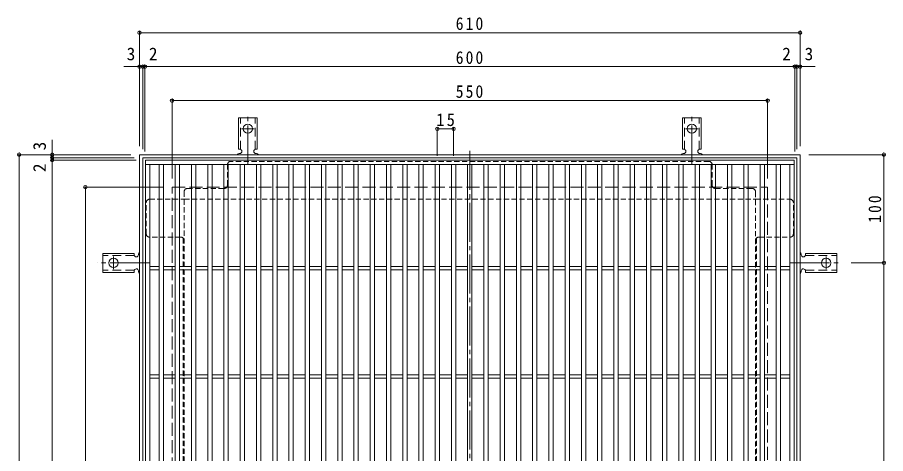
# Model space of a CAD drawing. Units: millimetres at full size, sheet at 1:4. Extents: x -932 to 1022, y -779 to 757.
# Drawn here: x -915 to -113, y 353 to 757 of the extents above; entities that cross this region are included whole.
import ezdxf
from ezdxf.enums import TextEntityAlignment as Align

# ---------------------------------------------------------------- set-up
doc = ezdxf.new("R2010")
doc.units = ezdxf.units.MM
doc.header["$LTSCALE"] = 4
doc.header["$PDMODE"] = 32
doc.header["$PDSIZE"] = 3.2
for name, pattern in [('CHAIN2', [12, 9, -1, 1, -1]), ('DASHED1', [1.8, 1.2, -0.6]), ('DASHED2', [3, 2, -1]), ('DASHED3', [4, 3, -1])]:
    doc.linetypes.add(name, pattern=pattern)
for name, color, linetype, lineweight in [('A-1_躯体', 3, 'Continuous', 9), ('A-2_仕上', 3, 'Continuous', 9), ('A-4_その他', 7, 'Continuous', 9), ('A-7_ハッチ', 2, 'Continuous', 9), ('A-A_ﾊｯﾁ-ﾜｸ', 3, 'Continuous', 9)]:
    doc.layers.add(name, color=color, linetype=linetype, lineweight=lineweight)
doc.styles.add('ＭＳ ゴシック', font='')
doc.styles.get('ＭＳ ゴシック').set_extended_font_data('MS Gothic')

msp = doc.modelspace()

# ---------------------------------------------------------------- linework, layer by layer
at = {"layer": 'A-1_躯体', "color": 2}
for p, q in [((-802.292, 19.615), (-802.292, 629.615)), ((-802.292, 629.615), (-192.292, 629.615)), ((-799.292, 22.615), (-799.292, 626.615)), ((-799.292, 626.615), (-195.292, 626.615)), ((-195.292, 626.615), (-195.292, 22.615)), ((-192.292, 629.615), (-192.292, 19.615))]:
    msp.add_line(p, q, dxfattribs=at)
at = {"layer": 'A-1_躯体', "color": 2, "linetype": 'DASHED3'}
for p, q in [((-772.292, 49.615), (-772.292, 599.615)), ((-772.292, 599.615), (-222.292, 599.615)), ((-222.292, 599.615), (-222.292, 49.615))]:
    msp.add_line(p, q, dxfattribs=at)
at = {"layer": 'A-2_仕上'}
for p, q in [((-796.792, 24.615), (-796.792, 624.615)), ((-796.792, 620.615), (-197.791, 620.615)), ((-792.792, 28.615), (-792.792, 620.615)), ((-784.291, 28.615), (-784.291, 620.615)), ((-780.291, 28.615), (-780.291, 620.615)), ((-769.291, 28.615), (-769.291, 620.615)), ((-765.291, 620.615), (-765.291, 28.615)), ((-754.291, 620.615), (-754.291, 28.615)), ((-750.291, 620.615), (-750.291, 28.615)), ((-739.291, 620.615), (-739.291, 28.615)), ((-735.291, 620.615), (-735.291, 28.615)), ((-724.291, 620.615), (-724.291, 28.615)), ((-720.291, 620.615), (-720.291, 28.615)), ((-709.291, 28.615), (-709.291, 620.615)), ((-705.291, 28.615), (-705.291, 620.615)), ((-694.291, 28.615), (-694.291, 620.615)), ((-690.291, 28.615), (-690.291, 620.615)), ((-679.291, 28.615), (-679.291, 620.615)), ((-675.291, 28.615), (-675.291, 620.615)), ((-664.291, 28.615), (-664.291, 620.615)), ((-660.291, 28.615), (-660.291, 620.615)), ((-649.291, 28.615), (-649.291, 620.615)), ((-645.291, 28.615), (-645.291, 620.615)), ((-634.291, 28.615), (-634.291, 620.615)), ((-630.291, 28.615), (-630.291, 620.615)), ((-619.291, 28.615), (-619.291, 620.615)), ((-615.291, 28.615), (-615.291, 620.615)), ((-604.291, 28.615), (-604.291, 620.615)), ((-600.291, 28.615), (-600.291, 620.615)), ((-589.29, 28.615), (-589.29, 620.615)), ((-585.291, 28.615), (-585.291, 620.615)), ((-574.291, 28.615), (-574.291, 620.615)), ((-570.291, 28.615), (-570.291, 620.615)), ((-559.291, 28.615), (-559.291, 620.615)), ((-555.291, 28.615), (-555.291, 620.615)), ((-544.291, 28.615), (-544.291, 620.615)), ((-540.291, 28.615), (-540.291, 620.615)), ((-529.291, 28.615), (-529.291, 620.615)), ((-525.291, 28.615), (-525.291, 620.615)), ((-514.291, 28.615), (-514.291, 620.615)), ((-510.291, 28.615), (-510.291, 620.615)), ((-499.29, 28.615), (-499.29, 620.615)), ((-495.291, 28.615), (-495.291, 620.615)), ((-484.291, 28.615), (-484.291, 620.615)), ((-480.291, 28.615), (-480.291, 620.615)), ((-469.291, 28.615), (-469.291, 620.615)), ((-465.291, 28.615), (-465.291, 620.615)), ((-454.291, 28.615), (-454.291, 620.615)), ((-450.291, 28.615), (-450.291, 620.615)), ((-439.291, 28.615), (-439.291, 620.615)), ((-435.291, 28.615), (-435.291, 620.615)), ((-424.291, 28.615), (-424.291, 620.615)), ((-420.291, 28.615), (-420.291, 620.615)), ((-409.291, 28.615), (-409.291, 620.615)), ((-405.291, 28.615), (-405.291, 620.615)), ((-394.291, 28.615), (-394.291, 620.615)), ((-390.291, 28.615), (-390.291, 620.615)), ((-379.291, 28.615), (-379.291, 620.615)), ((-375.291, 28.615), (-375.291, 620.615)), ((-364.291, 34.617), (-364.291, 620.615)), ((-360.291, 38.616), (-360.291, 620.615)), ((-349.291, 49.616), (-349.291, 620.615)), ((-345.291, 53.616), (-345.291, 620.615)), ((-334.291, 64.616), (-334.291, 620.615)), ((-330.291, 68.616), (-330.291, 620.615)), ((-319.291, 79.617), (-319.291, 620.615)), ((-315.291, 83.616), (-315.291, 620.615)), ((-304.291, 94.616), (-304.291, 620.615)), ((-300.292, 98.616), (-300.292, 620.615)), ((-289.291, 109.616), (-289.291, 620.615)), ((-285.292, 620.615), (-285.292, 113.616)), ((-274.291, 620.615), (-274.291, 124.616)), ((-270.292, 620.615), (-270.292, 128.615)), ((-259.291, 620.615), (-259.291, 139.616)), ((-255.292, 620.615), (-255.292, 143.615)), ((-244.292, 620.615), (-244.292, 154.616)), ((-240.292, 620.615), (-240.292, 158.615)), ((-229.292, 169.616), (-229.292, 620.615)), ((-225.292, 173.615), (-225.292, 620.615)), ((-214.292, 184.615), (-214.292, 620.615)), ((-210.293, 188.615), (-210.293, 620.615)), ((-201.792, 197.115), (-201.792, 620.615)), ((-792.792, 526.115), (-784.291, 526.115)), ((-792.792, 523.115), (-784.291, 523.115)), ((-780.291, 526.115), (-769.291, 526.115)), ((-780.291, 523.115), (-769.291, 523.115)), ((-765.291, 526.115), (-754.291, 526.115)), ((-765.291, 523.115), (-754.291, 523.115)), ((-750.291, 526.115), (-739.291, 526.115)), ((-750.291, 523.115), (-739.291, 523.115)), ((-735.291, 526.115), (-724.291, 526.115)), ((-735.291, 523.115), (-724.291, 523.115)), ((-720.291, 526.115), (-709.291, 526.115)), ((-720.291, 523.115), (-709.291, 523.115)), ((-705.291, 526.115), (-694.291, 526.115)), ((-705.291, 523.115), (-694.291, 523.115)), ((-690.291, 526.115), (-679.291, 526.115)), ((-690.291, 523.115), (-679.291, 523.115)), ((-675.291, 526.115), (-664.291, 526.115)), ((-675.291, 523.115), (-664.291, 523.115)), ((-660.291, 526.115), (-649.291, 526.115)), ((-660.291, 523.115), (-649.291, 523.115)), ((-645.291, 526.115), (-634.291, 526.115)), ((-645.291, 523.115), (-634.291, 523.115)), ((-630.291, 526.115), (-619.291, 526.115)), ((-630.291, 523.115), (-619.291, 523.115)), ((-615.291, 526.115), (-604.291, 526.115)), ((-615.291, 523.115), (-604.291, 523.115)), ((-600.291, 526.115), (-589.29, 526.115)), ((-600.291, 523.115), (-589.29, 523.115)), ((-585.291, 526.115), (-574.291, 526.115)), ((-585.291, 523.115), (-574.291, 523.115)), ((-570.291, 526.115), (-559.291, 526.115)), ((-570.291, 523.115), (-559.291, 523.115)), ((-555.291, 526.115), (-544.291, 526.115)), ((-555.291, 523.115), (-544.291, 523.115)), ((-540.291, 526.115), (-529.291, 526.115)), ((-540.291, 523.115), (-529.291, 523.115)), ((-525.291, 526.115), (-514.291, 526.115)), ((-525.291, 523.115), (-514.291, 523.115)), ((-510.291, 526.115), (-499.29, 526.115)), ((-510.291, 523.115), (-499.29, 523.115)), ((-495.291, 526.115), (-484.291, 526.115)), ((-495.291, 523.115), (-484.291, 523.115)), ((-480.291, 526.115), (-469.291, 526.115)), ((-480.291, 523.115), (-469.291, 523.115)), ((-465.291, 526.115), (-454.291, 526.115)), ((-465.291, 523.115), (-454.291, 523.115)), ((-450.291, 526.115), (-439.291, 526.115)), ((-450.291, 523.115), (-439.291, 523.115)), ((-435.291, 526.115), (-424.291, 526.115)), ((-435.291, 523.115), (-424.291, 523.115)), ((-420.291, 526.115), (-409.291, 526.115)), ((-420.291, 523.115), (-409.291, 523.115)), ((-405.291, 526.115), (-394.291, 526.115)), ((-405.291, 523.115), (-394.291, 523.115)), ((-390.291, 526.115), (-379.291, 526.115)), ((-390.291, 523.115), (-379.291, 523.115)), ((-375.291, 526.115), (-364.291, 526.115)), ((-375.291, 523.115), (-364.291, 523.115)), ((-360.291, 526.115), (-349.291, 526.115)), ((-360.291, 523.115), (-349.291, 523.115)), ((-345.291, 526.115), (-334.291, 526.115)), ((-345.291, 523.115), (-334.291, 523.115)), ((-330.291, 526.115), (-319.291, 526.115)), ((-330.291, 523.115), (-319.291, 523.115)), ((-315.291, 526.115), (-304.291, 526.115)), ((-315.291, 523.115), (-304.291, 523.115)), ((-300.292, 526.115), (-289.291, 526.115)), ((-300.292, 523.115), (-289.291, 523.115)), ((-285.292, 526.115), (-274.291, 526.115)), ((-285.292, 523.115), (-274.291, 523.115)), ((-270.292, 526.115), (-259.291, 526.115)), ((-270.292, 523.115), (-259.291, 523.115)), ((-255.292, 526.115), (-244.292, 526.115)), ((-255.292, 523.115), (-244.292, 523.115)), ((-240.292, 526.115), (-229.292, 526.115)), ((-240.292, 523.115), (-229.292, 523.115)), ((-225.292, 526.115), (-214.292, 526.115)), ((-225.292, 523.115), (-214.292, 523.115)), ((-210.293, 526.115), (-201.792, 526.115)), ((-210.293, 523.115), (-201.792, 523.115)), ((-792.792, 426.115), (-784.291, 426.115)), ((-780.291, 426.115), (-769.291, 426.115)), ((-765.291, 426.115), (-754.291, 426.115)), ((-750.291, 426.115), (-739.291, 426.115)), ((-735.291, 426.115), (-724.291, 426.115)), ((-720.291, 426.115), (-709.291, 426.115)), ((-705.291, 426.115), (-694.291, 426.115)), ((-690.291, 426.115), (-679.291, 426.115)), ((-675.291, 426.115), (-664.291, 426.115)), ((-660.291, 426.115), (-649.291, 426.115)), ((-645.291, 426.115), (-634.291, 426.115)), ((-630.291, 426.115), (-619.291, 426.115)), ((-615.291, 426.115), (-604.291, 426.115)), ((-600.291, 426.115), (-589.29, 426.115)), ((-585.291, 426.115), (-574.291, 426.115)), ((-570.291, 426.115), (-559.291, 426.115)), ((-555.291, 426.115), (-544.291, 426.115)), ((-540.291, 426.115), (-529.291, 426.115)), ((-525.291, 426.115), (-514.291, 426.115)), ((-510.291, 426.115), (-499.29, 426.115)), ((-495.291, 426.115), (-484.291, 426.115)), ((-480.291, 426.115), (-469.291, 426.115)), ((-465.291, 426.115), (-454.291, 426.115)), ((-450.291, 426.115), (-439.291, 426.115)), ((-435.291, 426.115), (-424.291, 426.115)), ((-420.291, 426.115), (-409.291, 426.115)), ((-405.291, 426.115), (-394.291, 426.115)), ((-390.291, 426.115), (-379.291, 426.115)), ((-375.291, 426.115), (-364.291, 426.115)), ((-360.291, 426.115), (-349.291, 426.115)), ((-345.291, 426.115), (-334.291, 426.115)), ((-330.291, 426.115), (-319.291, 426.115)), ((-315.291, 426.115), (-304.291, 426.115)), ((-300.292, 426.115), (-289.291, 426.115)), ((-285.292, 426.115), (-274.291, 426.115)), ((-270.292, 426.115), (-259.291, 426.115)), ((-255.292, 426.115), (-244.292, 426.115)), ((-240.292, 426.115), (-229.292, 426.115)), ((-225.292, 426.115), (-214.292, 426.115)), ((-210.293, 426.115), (-201.792, 426.115)), ((-792.792, 423.115), (-784.291, 423.115)), ((-780.291, 423.115), (-769.291, 423.115)), ((-765.291, 423.115), (-754.291, 423.115)), ((-750.291, 423.115), (-739.291, 423.115)), ((-735.291, 423.115), (-724.291, 423.115)), ((-720.291, 423.115), (-709.291, 423.115)), ((-705.291, 423.115), (-694.291, 423.115)), ((-690.291, 423.115), (-679.291, 423.115)), ((-675.291, 423.115), (-664.291, 423.115)), ((-660.291, 423.115), (-649.291, 423.115)), ((-645.291, 423.115), (-634.291, 423.115)), ((-630.291, 423.115), (-619.291, 423.115)), ((-615.291, 423.115), (-604.291, 423.115)), ((-600.291, 423.115), (-589.29, 423.115)), ((-585.291, 423.115), (-574.291, 423.115)), ((-570.291, 423.115), (-559.291, 423.115)), ((-555.291, 423.115), (-544.291, 423.115)), ((-540.291, 423.115), (-529.291, 423.115)), ((-525.291, 423.115), (-514.291, 423.115)), ((-510.291, 423.115), (-499.29, 423.115)), ((-495.291, 423.115), (-484.291, 423.115)), ((-480.291, 423.115), (-469.291, 423.115)), ((-465.291, 423.115), (-454.291, 423.115)), ((-450.291, 423.115), (-439.291, 423.115)), ((-435.291, 423.115), (-424.291, 423.115)), ((-420.291, 423.115), (-409.291, 423.115)), ((-405.291, 423.115), (-394.291, 423.115)), ((-390.291, 423.115), (-379.291, 423.115)), ((-375.291, 423.115), (-364.291, 423.115)), ((-360.291, 423.115), (-349.291, 423.115)), ((-345.291, 423.115), (-334.291, 423.115)), ((-330.291, 423.115), (-319.291, 423.115)), ((-315.291, 423.115), (-304.291, 423.115)), ((-300.292, 423.115), (-289.291, 423.115)), ((-285.292, 423.115), (-274.291, 423.115)), ((-270.292, 423.115), (-259.291, 423.115)), ((-255.292, 423.115), (-244.292, 423.115)), ((-240.292, 423.115), (-229.292, 423.115)), ((-225.292, 423.115), (-214.292, 423.115)), ((-210.293, 423.115), (-201.792, 423.115))]:
    msp.add_line(p, q, dxfattribs=at)
msp.add_lwpolyline([(-796.792, 624.615), (-197.791, 624.615), (-197.791, 24.615), (-796.792, 24.615)], dxfattribs=at)
at = {"layer": 'A-4_その他'}
for p, q in [((-802.292, 743.593), (-802.292, 637.615)), ((-802.292, 742.393), (-192.292, 742.393)), ((-192.292, 743.593), (-192.292, 637.615)), ((-816.873, 711.004), (-799.292, 711.004)), ((-799.292, 712.204), (-799.292, 634.615)), ((-799.292, 711.004), (-797.292, 711.004)), ((-797.292, 712.204), (-797.292, 632.615)), ((-797.292, 711.004), (-197.291, 711.004)), ((-197.291, 712.204), (-197.291, 632.615)), ((-197.291, 711.004), (-195.292, 711.004)), ((-195.292, 712.204), (-195.292, 634.615)), ((-195.292, 711.004), (-178.327, 711.004)), ((-772.292, 680.815), (-772.292, 607.615)), ((-772.292, 679.615), (-222.292, 679.615)), ((-222.292, 680.815), (-222.292, 607.615)), ((-527.291, 654.72), (-527.291, 628.615)), ((-512.291, 653.52), (-527.291, 653.52)), ((-512.291, 654.72), (-512.291, 628.615)), ((-882.897, 626.615), (-882.897, 643.251)), ((-914.702, 629.615), (-810.292, 629.615)), ((-913.502, 629.615), (-913.502, 19.615)), ((-884.097, 626.615), (-807.292, 626.615)), ((-882.897, 624.615), (-882.897, 626.615)), ((-113.714, 629.615), (-184.292, 629.615)), ((-114.914, 529.615), (-114.914, 629.615)), ((-884.097, 624.615), (-805.292, 624.615)), ((-882.897, 24.615), (-882.897, 624.615)), ((-853.492, 599.615), (-780.292, 599.615)), ((-852.292, 49.615), (-852.292, 599.615)), ((-113.714, 529.615), (-145.292, 529.615)), ((-114.914, 119.615), (-114.914, 529.615))]:
    msp.add_line(p, q, dxfattribs=at)
for p in [(-802.292, 742.393), (-192.292, 742.393), (-802.292, 711.004), (-799.292, 711.004), (-797.292, 711.004), (-197.291, 711.004), (-195.292, 711.004), (-192.292, 711.004), (-772.292, 679.615), (-222.292, 679.615), (-527.291, 653.52), (-512.291, 653.52), (-913.502, 629.615), (-882.897, 629.615), (-882.897, 626.615), (-882.897, 624.615), (-114.914, 629.615), (-852.292, 599.615), (-114.914, 529.615)]:
    msp.add_point(p, dxfattribs=at)
at = {"layer": 'A-7_ハッチ', "linetype": 'CHAIN2'}
msp.add_line((-497.292, 633.212), (-497.292, 16.019), dxfattribs=at)
at = {"layer": 'A-7_ハッチ', "linetype": 'DASHED1'}
for p, q in [((-721.091, 601.419), (-721.091, 620.419)), ((-276.493, 623.419), (-718.091, 623.419)), ((-273.493, 601.419), (-273.493, 620.419)), ((-761.092, 595.419), (-761.092, 53.812)), ((-758.092, 598.419), (-724.091, 598.419)), ((-270.493, 598.419), (-236.492, 598.419)), ((-233.492, 165.416), (-233.492, 595.419)), ((-796.095, 556.418), (-796.095, 585.419)), ((-793.095, 588.419), (-761.092, 588.419)), ((-761.092, 588.419), (-233.492, 588.419)), ((-233.492, 588.419), (-201.488, 588.419)), ((-198.488, 556.418), (-198.488, 585.419)), ((-764.092, 553.418), (-793.095, 553.418)), ((-230.492, 553.418), (-201.488, 553.418)), ((-761.892, 552.458), (-761.892, 343.076)), ((-232.692, 552.462), (-232.692, 343.076))]:
    msp.add_line(p, q, dxfattribs=at)
for centre, start, end in [((-718.091, 620.419), 90, 180), ((-276.493, 620.419), 0, 90), ((-724.091, 601.419), 270, 0), ((-270.493, 601.419), 180, 270), ((-758.092, 595.419), 90, 180), ((-236.492, 595.419), 0, 90), ((-793.095, 585.419), 90, 180), ((-201.488, 585.419), 0, 90), ((-793.095, 556.418), 180, 270), ((-764.092, 550.418), 0, 90), ((-230.492, 550.418), 90, 180), ((-201.488, 556.418), 270, 0)]:
    msp.add_arc(centre, 3, start, end, dxfattribs=at)
at = {"layer": 'A-A_ﾊｯﾁ-ﾜｸ', "color": 7, "linetype": 'CHAIN2'}
for p, q in [((-702.291, 620.615), (-702.291, 668.615)), ((-292.292, 620.615), (-292.292, 668.615)), ((-696.515, 653.615), (-708.067, 653.615)), ((-286.516, 653.615), (-298.068, 653.615)), ((-793.291, 529.615), (-841.292, 529.615)), ((-826.292, 535.391), (-826.292, 523.839)), ((-201.292, 529.615), (-153.292, 529.615)), ((-168.292, 535.391), (-168.292, 523.839))]:
    msp.add_line(p, q, dxfattribs=at)
at = {"layer": 'A-A_ﾊｯﾁ-ﾜｸ'}
for p, q in [((-711.041, 634.615), (-711.041, 663.615)), ((-711.041, 663.615), (-693.541, 663.615)), ((-693.541, 634.615), (-693.541, 663.615)), ((-301.042, 634.615), (-301.042, 663.615)), ((-301.042, 663.615), (-283.541, 663.615)), ((-283.541, 634.615), (-283.541, 663.615)), ((-711.041, 634.615), (-709.791, 634.615)), ((-693.541, 634.615), (-694.791, 634.615)), ((-301.042, 634.615), (-299.792, 634.615)), ((-283.541, 634.615), (-284.791, 634.615)), ((-709.787, 630.615), (-710.3, 630.615)), ((-694.291, 630.615), (-694.791, 630.615)), ((-299.787, 630.615), (-300.3, 630.615)), ((-284.292, 630.615), (-284.792, 630.615)), ((-807.292, 538.365), (-836.292, 538.365)), ((-836.292, 520.865), (-836.292, 538.365)), ((-807.292, 538.365), (-807.292, 537.116)), ((-803.292, 537.615), (-803.292, 537.115)), ((-191.292, 537.615), (-191.292, 537.115)), ((-187.292, 538.365), (-187.292, 537.116)), ((-187.292, 538.365), (-158.292, 538.365)), ((-158.292, 520.865), (-158.292, 538.365)), ((-807.292, 520.865), (-807.292, 522.115)), ((-803.292, 522.12), (-803.292, 521.607)), ((-191.292, 522.12), (-191.292, 521.607)), ((-187.292, 520.865), (-187.292, 522.115)), ((-807.292, 520.865), (-836.292, 520.865)), ((-187.292, 520.865), (-158.292, 520.865))]:
    msp.add_line(p, q, dxfattribs=at)
at = {"layer": 'A-A_ﾊｯﾁ-ﾜｸ', "linetype": 'DASHED2'}
for p, q in [((-709.041, 634.469), (-709.041, 663.615)), ((-695.541, 634.469), (-695.541, 663.615)), ((-299.042, 634.469), (-299.042, 663.615)), ((-285.541, 634.469), (-285.541, 663.615)), ((-807.146, 536.365), (-836.292, 536.365)), ((-187.438, 536.365), (-158.292, 536.365)), ((-807.146, 522.865), (-836.292, 522.865)), ((-187.438, 522.865), (-158.292, 522.865))]:
    msp.add_line(p, q, dxfattribs=at)
at = {"layer": 'A-A_ﾊｯﾁ-ﾜｸ'}
for centre in [(-702.291, 653.615), (-292.292, 653.615), (-826.292, 529.615), (-168.292, 529.615)]:
    msp.add_circle(centre, 4.25, dxfattribs=at)
for centre, start, end in [((-709.791, 632.615), 270.13329, 90), ((-694.791, 632.615), 90, 270), ((-299.792, 632.615), 270.13329, 90), ((-284.791, 632.615), 90, 270), ((-710.291, 628.615), 90.24162, 150.00072), ((-694.291, 628.615), 29.99951, 89.72403), ((-300.292, 628.615), 90.24162, 150.00072), ((-284.292, 628.615), 29.99951, 89.72403), ((-801.292, 537.615), 119.99951, 179.72403), ((-193.292, 537.615), 0.27597, 60.00049), ((-805.292, 537.116), 180, 0), ((-189.292, 537.116), 180, 0), ((-805.292, 522.115), 0.13329, 180), ((-801.292, 521.615), 180.24162, 240.00072), ((-193.292, 521.615), 299.99928, 359.75838), ((-189.292, 522.115), 0, 179.86671)]:
    msp.add_arc(centre, 2, start, end, dxfattribs=at)

# ---------------------------------------------------------------- texts
at = {"layer": 'A-4_その他', "color": 2, "style": 'ＭＳ ゴシック'}
for s, p in [('3', (-814.171, 713.404)), ('2', (-793.65, 713.404)), ('2', (-208.772, 713.404)), ('3', (-188.126, 713.404))]:
    msp.add_text(s, height=11.73, dxfattribs=at).set_placement(p, align=Align.BOTTOM_LEFT)
for s, p in [('3', (-885.297, 633.563)), ('2', (-885.297, 613.52))]:
    msp.add_text(s, height=11.73, rotation=90, dxfattribs=at).set_placement(p, align=Align.BOTTOM_LEFT)
at = {"layer": 'A-4_その他', "color": 2, "char_height": 11.73, "attachment_point": 7, "style": 'ＭＳ ゴシック'}
for s, insert in [('\\T1.27;\\W0.9;610', (-510.292, 744.793)), ('\\T1.27;\\W0.9;600', (-510.292, 713.404)), ('\\T1.27;\\W0.9;550', (-510.292, 682.015)), ('\\T1.27;\\W0.95;15', (-528.291, 655.92))]:
    msp.add_mtext(s, dxfattribs=dict(at, insert=insert))
at = {"layer": 'A-4_その他', "color": 2, "insert": (-117.314, 566.615), "char_height": 11.73, "attachment_point": 7, "rotation": 90, "style": 'ＭＳ ゴシック'}
msp.add_mtext('\\T1.27;\\W0.9;100', dxfattribs=at)

doc.saveas('drawing.dxf')
